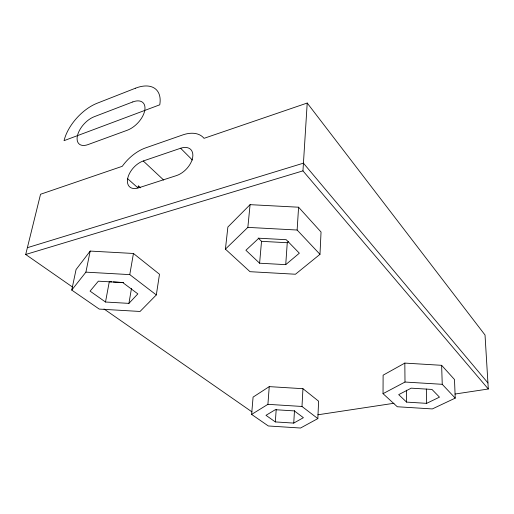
<?xml version="1.0" encoding="UTF-8"?>
<svg xmlns="http://www.w3.org/2000/svg" width="514" height="514" viewBox="0 0 514 514"><rect width="100%" height="100%" fill="white"/><g stroke="black" fill="none" stroke-linecap="round" stroke-linejoin="round"><path stroke-width="0.77" d="M383.033 393.666L383.116 375.181L404.826 363.096L441.635 365.313L454.492 379.518L455.231 398.119L432.325 408.932L397.303 406.754L383.033 393.666L405 382.037L442.246 384.311L455.231 398.119M317.838 418.595L318.609 401.19L302.952 388.7L269.246 386.624L253.081 397.11L251.616 414.419L268.34 425.977L300.536 428.027L317.838 418.595L301.988 406.465L267.916 404.332L251.616 414.419M319.984 254.327L321.044 232.026L298.589 207.213L250.08 204.656L227.888 227.015L225.415 249.136L250.01 271.688L295.454 274.232L319.984 254.327L297.131 230.028L247.851 227.381L225.415 249.136M301.988 406.465L302.952 388.7M293.745 423.093L303.401 417.683L294.329 410.904L275.318 409.709L265.982 415.325L275.331 421.923L293.745 423.093L294.477 410.609M455.012 394.039L488.3 389.002L302.958 170.866L307.211 103.038L204.032 138.33A34.624 21.093 -46.1 0 0 182.643 134.964L145.584 147.897A33.744 20.065 -47.6 0 0 122.261 166.305L40.542 194.26L25.7 254.481L72.416 286.979M297.131 230.028L298.589 207.213M285.726 264.652L299.341 253.196L286.195 239.691L258.85 238.213L245.904 250.26L259.602 263.207L285.726 264.652L287.262 242.73L288.431 241.702M275.331 421.923L276.198 409.459M267.916 404.332L269.246 386.624M259.602 263.207L261.523 241.329L258.163 238.021M247.851 227.381L250.08 204.656M156.314 294.933L159.494 274.251L133.447 253.473L90.188 251.076L76.059 269.554L71.742 290.076L99.247 309.087L140.052 311.465L156.314 294.933L129.772 274.617L85.902 272.144L71.742 290.076M128.918 303.376L137.855 293.873L122.737 282.565L98.347 281.177L90.072 291.13L105.505 302.02L128.918 303.376L131.462 288.508M129.772 274.617L133.447 253.473M105.505 302.02L109.289 281.717L111.679 281.852M85.902 272.144L90.188 251.076M426.652 403.349L439.483 397.142L431.978 389.439L411.219 388.166L398.691 394.63L406.606 402.109L426.652 403.349L426.331 389.014M143.258 160.978L180.62 148.244A17.309 10.537 -46.1 0 1 192.705 157.213A17.309 10.537 -46.1 0 1 176.437 175.602L138.452 187.893A16.866 10.029 -47.6 0 1 127.62 178.833A16.866 10.029 -47.6 0 1 143.258 160.978L163.69 180.073M27.377 247.69L303.44 163.163L487.934 382.949M25.7 254.481L302.958 170.866M317.896 414.792L393.981 403.272M261.523 241.329L287.262 242.73M113.273 281.942L123.63 282.533M103.995 308.953L252.04 411.939M127.639 178.705L137.887 187.841A16.634 10.068 -47.6 0 1 138.394 185.805L140.656 187.828M180.62 148.244L192.397 160.053M307.211 103.038L485.03 335.025L488.3 389.002M441.635 365.313L442.246 384.311M406.484 390.177L406.606 402.109M404.826 363.096L405 382.037M135.445 88.215L97.14 103.237A36.051 19.571 -47.6 0 0 64.057 140.663L159.758 104.811A37.053 20.637 -46.3 0 0 135.445 88.215M132.785 101.933L94.158 116.742A18.016 9.779 -47.6 0 0 77.428 135.786A18.016 9.779 -47.6 0 0 88.003 144.601L127.286 130.241A18.523 10.312 -46.3 0 0 144.73 110.581A18.523 10.312 -46.3 0 0 132.785 101.933"/></g></svg>
